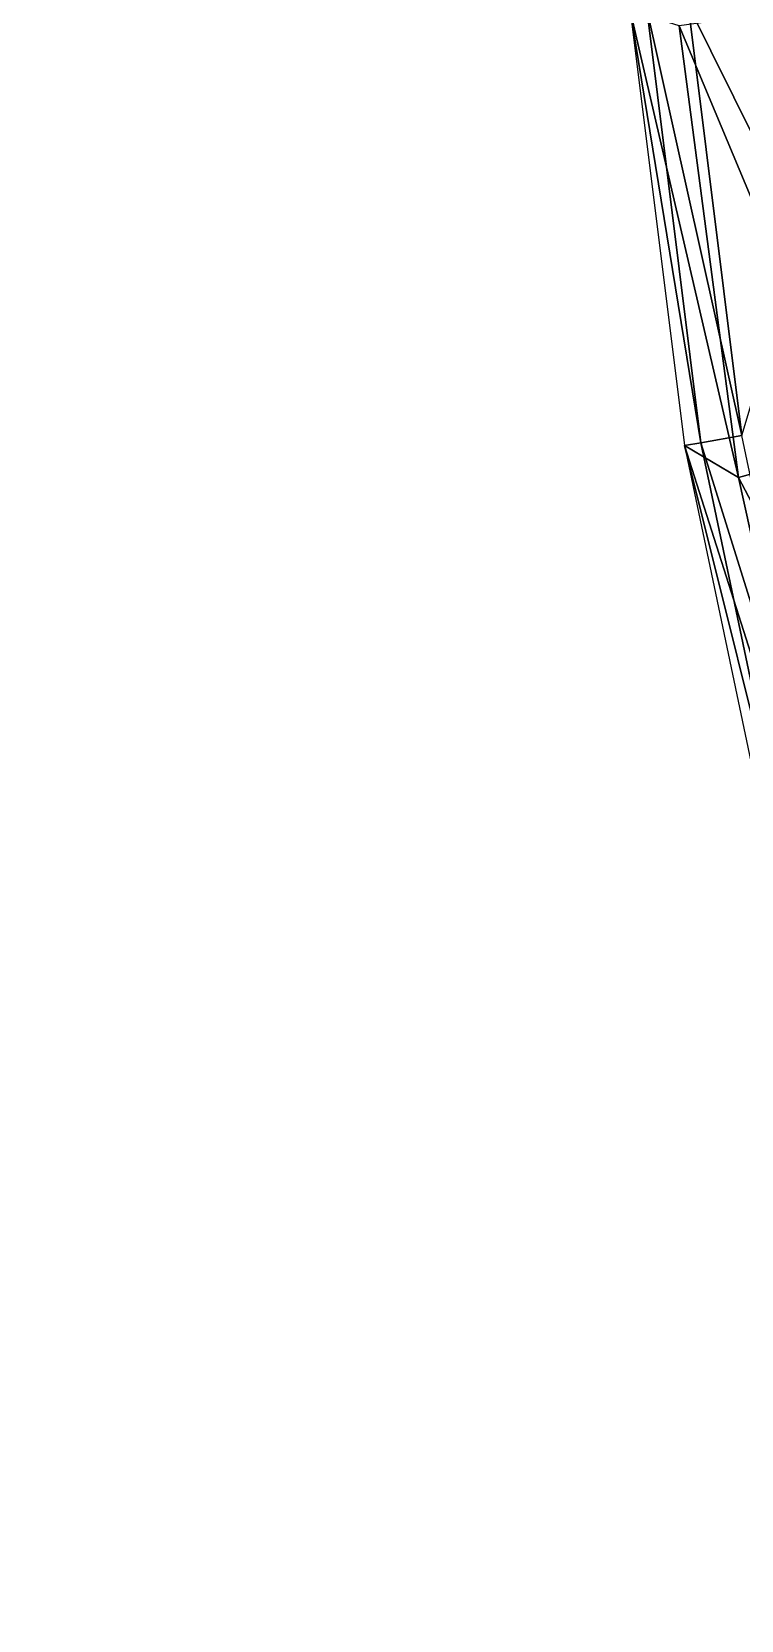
# Model space of a CAD drawing. Units: millimetres at full size, sheet at 1:50. Extents: x -9750 to 9750, y -6680 to 6675.
# Drawn here: x -4336.6 to -4256, y 3808.8 to 3989.1 of the extents above; entities that cross this region are included whole.
import ezdxf

# ---------------------------------------------------------------- set-up
doc = ezdxf.new("R2010")
doc.units = ezdxf.units.MM
doc.header["$LTSCALE"] = 50
doc.layers.add('0-A_汎用オブジェクト（実装）', color=4, linetype='Continuous')

msp = doc.modelspace()

# ---------------------------------------------------------------- wipeouts: each hides what was drawn before it
msp.add_wipeout([(-5115.77, 3745.05), (-4015.77, 3745.05), (-4015.77, 5120.05), (-4015.77, 5120.05)])

# ---------------------------------------------------------------- next in the draw order: wipeouts: each hides what was drawn before it
msp.add_wipeout([(-5115.77, 3745.05), (-4015.77, 5120.05), (-5115.77, 5120.05), (-5115.77, 5120.05)])

# ---------------------------------------------------------------- next in the draw order: linework, layer by layer
at = {"layer": '0-A_汎用オブジェクト（実装）'}
for points in [[(-4266.67, 3991.71), (-4255.88, 3943.32), (-4261.98, 3992.14)], [(-4261.98, 3992.14), (-4249.03, 3966.08), (-4251.75, 3991.13)], [(-4249.03, 3966.08), (-4261.98, 3992.14), (-4255.88, 3943.32)], [(-4268.59, 3991.56), (-4260.53, 3942.47), (-4266.67, 3991.71)], [(-4256.28, 3938.52), (-4263, 3989.79), (-4268.59, 3991.56)], [(-4268.59, 3991.56), (-4262.41, 3942.16), (-4256.28, 3938.52)], [(-4260.53, 3942.47), (-4268.59, 3991.56), (-4262.41, 3942.16)], [(-4255.88, 3943.32), (-4266.67, 3991.71), (-4260.53, 3942.47)], [(-4243.06, 3942.18), (-4249.46, 3991.64), (-4263, 3989.79)], [(-4263, 3989.79), (-4256.28, 3938.52), (-4243.06, 3942.18)], [(-4260.53, 3942.47), (-4245.71, 3895.03), (-4255.88, 3943.32)], [(-4262.41, 3942.16), (-4250.31, 3893.8), (-4260.53, 3942.47)], [(-4245.07, 3887.84), (-4256.28, 3938.52), (-4262.41, 3942.16)], [(-4262.41, 3942.16), (-4252.13, 3893.31), (-4245.07, 3887.84)], [(-4250.31, 3893.8), (-4262.41, 3942.16), (-4252.13, 3893.31)], [(-4245.71, 3895.03), (-4260.53, 3942.47), (-4250.31, 3893.8)], [(-4232.4, 3893.29), (-4243.06, 3942.18), (-4256.28, 3938.52)], [(-4256.28, 3938.52), (-4245.07, 3887.84), (-4232.4, 3893.29)]]:
    msp.add_lwpolyline(points, close=True, dxfattribs=at)

doc.saveas('drawing.dxf')
